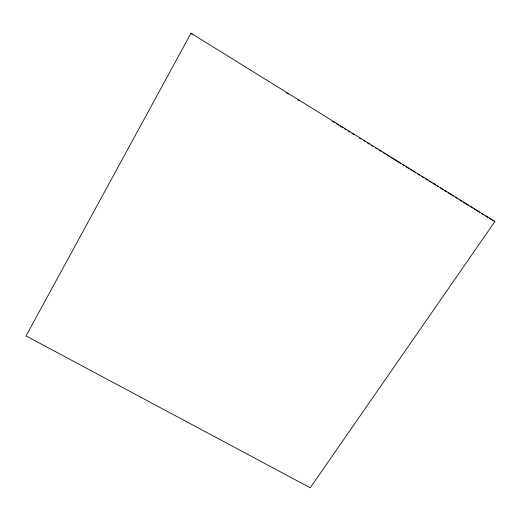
<?xml version="1.0" encoding="UTF-8"?>
<svg xmlns="http://www.w3.org/2000/svg" width="521" height="521" viewBox="0 0 521 521"><rect width="100%" height="100%" fill="white"/><g stroke="black" fill="none" stroke-linecap="round" stroke-linejoin="round"><path stroke-width="0.78" d="M190.992 33.214L26.05 335.928L310.255 487.786L494.95 221.464L190.992 33.214L192.555 34.562M489.186 218.253L494.95 221.464M286.179 92.771L288.256 94.054M297.947 100.039L299.328 100.898M332.554 121.419L334.632 122.702M336.709 123.985L338.78 125.268M340.167 126.121L342.935 127.834M344.322 128.687L345.703 129.54M348.471 131.253L349.858 132.106M351.935 133.389L354.013 134.672M359.549 138.091L360.936 138.951M363.704 140.657L365.084 141.517M367.162 142.8L369.239 144.076M371.317 145.359L372.697 146.219M375.472 147.925L376.852 148.785M378.93 150.068L381.007 151.351M383.085 152.633L385.162 153.91M386.543 154.77L389.311 156.476M390.698 157.335L400.388 163.32M402.466 164.603L404.543 165.886M405.924 166.74L408.692 168.452M410.079 169.305L415.615 172.725M417.692 174.007L419.77 175.29M421.847 176.573L423.925 177.856M425.305 178.71L427.383 179.992M429.46 181.275L431.538 182.558M432.918 183.412L435.68 185.118M437.047 185.971L438.422 186.818M440.479 188.094L442.537 189.37M444.595 190.64L446.653 191.917M448.027 192.763L453.511 196.163M455.569 197.439L457.627 198.716M459.001 199.563L461.743 201.262M463.117 202.109L468.607 205.508M469.975 206.362L472.723 208.061M474.09 208.908L479.58 212.308M481.638 213.584L483.696 214.854M485.071 215.707L487.812 217.407M434.156 183.685L434.306 184.271"/></g></svg>
